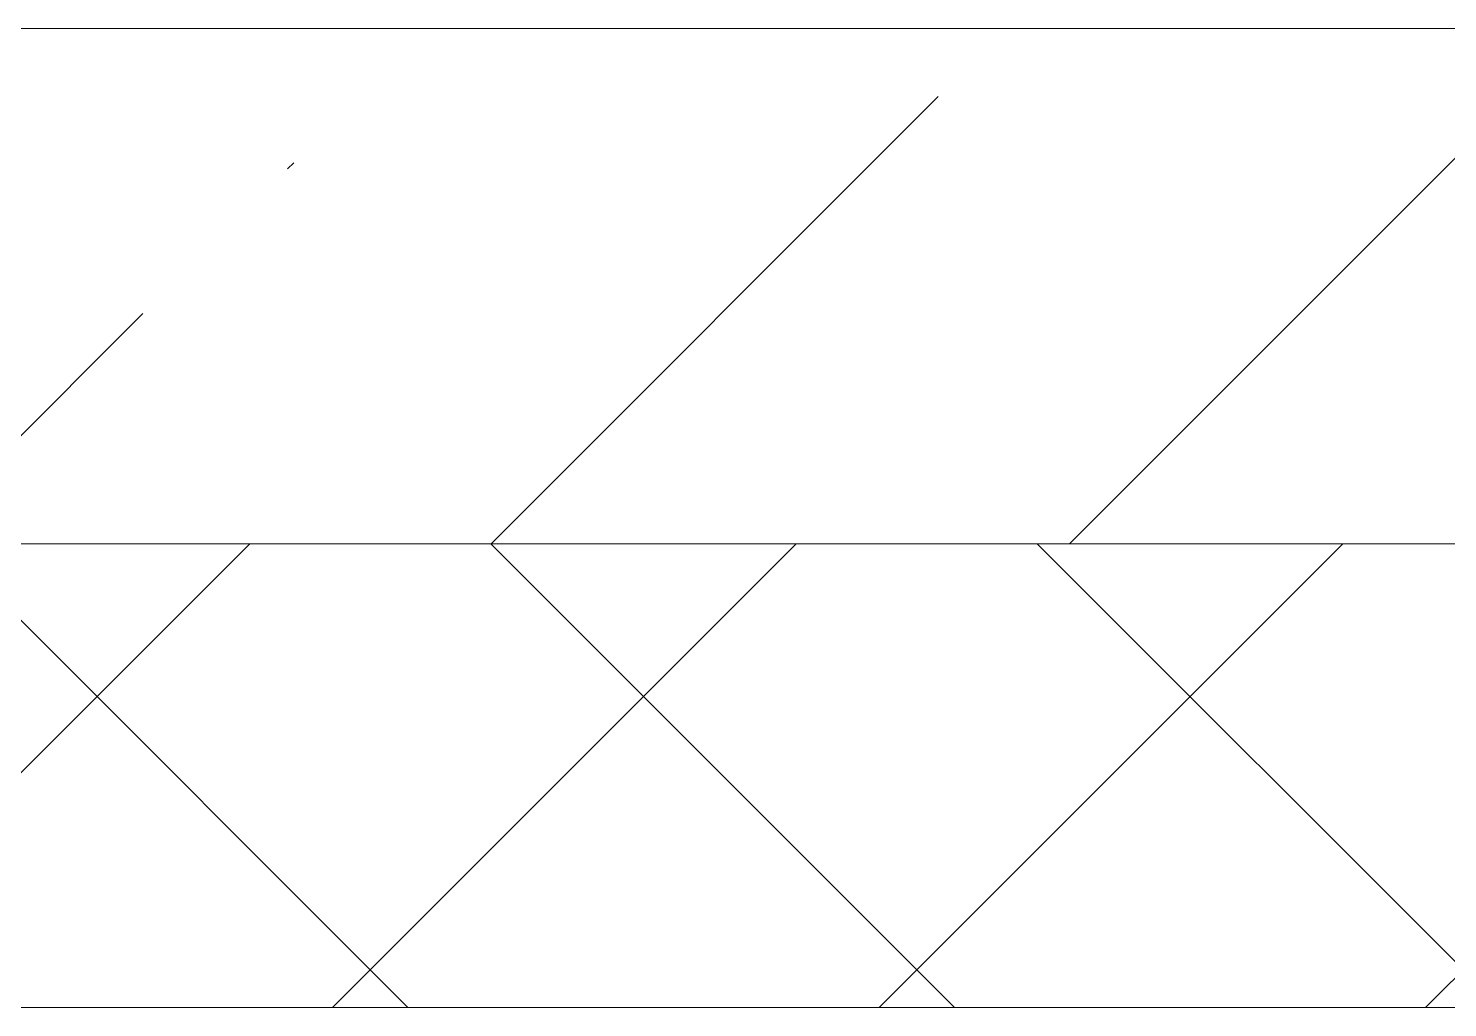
# Model space of a CAD drawing. Header units: millimetres. Extents: x -56773 to 323062, y -262288 to 76460.
# Drawn here: x 111639 to 112190, y -247889 to -247509 of the extents above; entities that cross this region are included whole.
import ezdxf

# ---------------------------------------------------------------- set-up
doc = ezdxf.new("R2010")
doc.units = ezdxf.units.MM
for name, color, linetype, lineweight in [('Стены наружные', 7, 'Continuous', 18), ('Стены несущие', 7, 'Continuous', 30), ('Стены отделка', 7, 'Continuous', 30), ('Стены штриховка', 7, 'Continuous', 9)]:
    doc.layers.add(name, color=color, linetype=linetype, lineweight=lineweight)

msp = doc.modelspace()

# ---------------------------------------------------------------- hatches: boundary and pattern name
at = {"layer": 'Стены наружные', "lineweight": 9}
h = msp.add_hatch(dxfattribs=at)
h.set_pattern_fill('FP_2', color=256, style=0, pattern_type=2)
h.set_pattern_definition([(45, (69027.24, -250313.7), (84.18955, 308.69595), [396.875, -79.375, 3.353, -76.022])])
h.paths.add_polyline_path([(114627.2448, -247708.7359), (114627.2448, -247508.7359), (114302.2448, -247508.7359), (114302.2448, -247708.7359), (114519.4186, -247708.7359)])
h.paths.add_polyline_path([(111297.3747, -247708.7359), (113352.2448, -247708.7359), (113352.2448, -247508.7359), (111227.2448, -247508.7359), (111227.2448, -247708.7359), (111288.6306, -247708.7359)])
h = msp.add_hatch(dxfattribs=at)
h.set_pattern_fill('FP_4', color=256, style=0, pattern_type=2)
h.set_pattern_definition([(45, (69027.24, -250313.7), (-106.066, 106.066), []), (135, (69027.24, -250313.7), (-106.066, -106.066), [])])
h.paths.add_polyline_path([(114519.4186, -247888.7359), (115007.2448, -247888.7359), (115007.2448, -247708.7359), (114302.2448, -247708.7359), (114302.2448, -247888.7359)])
h.paths.add_polyline_path([(111027.2448, -247888.7359), (113352.2448, -247888.7359), (113352.2448, -247708.7359), (111027.2448, -247708.7359), (111027.2448, -247724.5208)])

# ---------------------------------------------------------------- linework, layer by layer
at = {"layer": 'Стены несущие', "color": 174, "lineweight": 9, "true_color": 0x0000a0}
msp.add_line((111902.2448, -247508.7359), (111652.2448, -247508.7359), dxfattribs=at)
at = {"layer": 'Стены несущие', "lineweight": 9}
msp.add_line((113352.2448, -247508.7359), (111977.2448, -247508.7359), dxfattribs=at)
at = {"layer": 'Стены отделка', "lineweight": 9}
msp.add_line((110847.2448, -247888.7359), (113352.2448, -247888.7359), dxfattribs=at)
at = {"layer": 'Стены штриховка', "color": 174, "lineweight": 9, "true_color": 0x0000a0}
for p, q in [((111577.2448, -247508.7359), (111652.2448, -247508.7359)), ((111902.2448, -247508.7359), (111977.2448, -247508.7359))]:
    msp.add_line(p, q, dxfattribs=at)
at = {"layer": 'Стены штриховка', "lineweight": 9}
msp.add_line((111227.2448, -247708.7359), (113352.2448, -247708.7359), dxfattribs=at)

doc.saveas('drawing.dxf')
